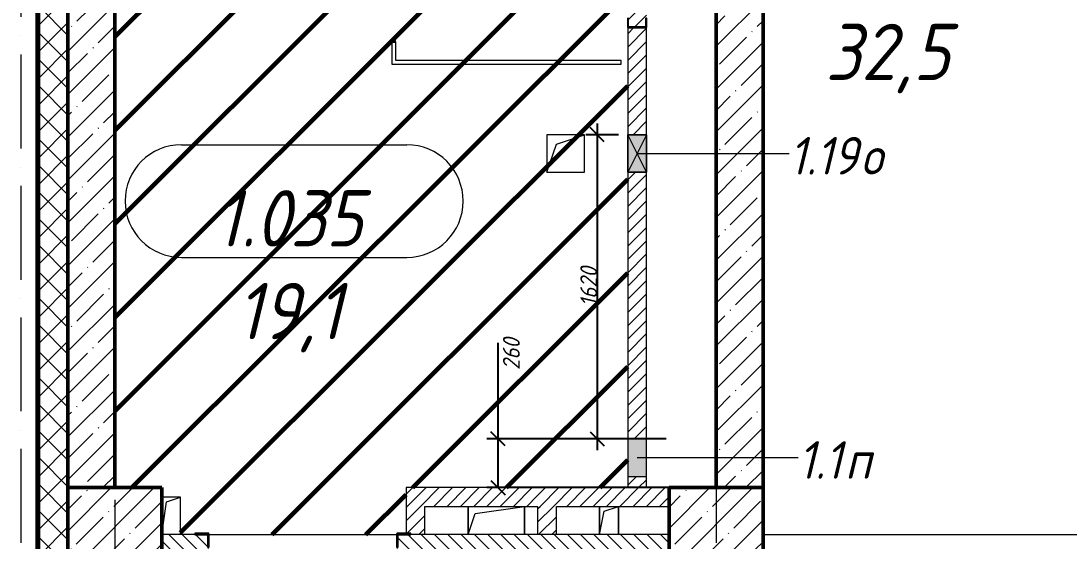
# Model space of a CAD drawing. Header units: millimetres. Extents: x -606178 to 312196, y -19338 to 632709.
# Drawn here: x -362831 to -357252, y 507191 to 509961 of the extents above; entities that cross this region are included whole.
import ezdxf

# ---------------------------------------------------------------- set-up
doc = ezdxf.new("R2010")
doc.units = ezdxf.units.MM
doc.linetypes.add('50_200_ШТРИХ_1Т_ш5_п1_п1_', pattern=[700, 500, -100, 0, -100])
for name, color, linetype, lineweight in [('6.4.1) Окр пт с инж. ПТ2.16', 3, 'Continuous', 60), ('A-____-____-DIMS', 7, 'Continuous', 9), ('A-DETL-GENF-OTLN', 7, 'Continuous', 9), ('A-DOOR-OPNG-MCUT', 7, 'Continuous', 35), ('A-FLOR-____-OTLN', 7, 'Continuous', 9), ('A-GENM-____-MCUT', 7, 'Continuous', 25), ('A-GENM-____-OTLN', 7, 'Continuous', 9), ('A-GENM-____-OTLN-1', 7, 'Continuous', 25), ('A-GLAZ-____-IDEN', 7, 'Continuous', 9), ('A-GLAZ-____-OTLN', 7, 'Continuous', 9), ('A-WALL-____-MCUT', 7, 'Continuous', 13), ('A-WALL-____-MCUT-1', 7, 'Continuous', 9), ('A-WALL-____-MCUT-2', 7, 'Continuous', 50), ('A-WALL-____-OTLN', 7, 'Continuous', 9), ('A-WALL-____-PATT-1', 7, 'Continuous', 9), ('A-WALL-FNSH-MCUT-1', 7, 'Continuous', 9), ('S-COLS-____-MCUT', 7, 'Continuous', 50), ('S-COLS-____-OTLN', 7, 'Continuous', 9), ('S-GRID-____-OTLN-1', 7, '50_200_ШТРИХ_1Т_ш5_п1_п1_', 9)]:
    doc.layers.add(name, color=color, linetype=linetype, lineweight=lineweight)
doc.layers.add('A-AREA-IDEN-1', color=7, linetype='Continuous', lineweight=9, true_color=0x000000)
doc.layers.add('A-DOOR-____-OTLN-1', color=7, linetype='Continuous', lineweight=9, true_color=0xffffff)
doc.styles.add('ISOCPEUR_I', font='isocpeui.ttf', dxfattribs={"width": 0.9, "height": 2.5})
doc.styles.add('ISOCPEUR_I_11', font='isocpeui.ttf', dxfattribs={"width": 0.9, "height": 200})
doc.styles.add('ISOCPEUR_I_7', font='isocpeui.ttf', dxfattribs={"width": 0.9, "height": 90})
doc.dimstyles.new('ISO-1_8_0_9К_СРЕДНИЙ_Кладочные_1', dxfattribs={"dimscale": 304.8, "dimtxt": 89.638306, "dimasz": 0.246063, "dimexe": 0.19685, "dimexo": 0, "dimgap": 0, "dimtad": 1, "dimdec": 3, "dimrnd": 0.001, "dimdsep": 46, "dimtxsty": 'ISOCPEUR_I_7', "dimblk1": 'OBLIQUE', "dimblk2": 'OBLIQUE', "dimsah": 1, "dimcen": 0.09, "dimdle": 0.19685, "dimazin": 0, "dimtfac": 1, "dimtdec": 4, "dimtix": 1, "dimtmove": 0, "dimatfit": 3, "dimfxl": 1, "dimtvp": 1, "dimtolj": 1, "dimtzin": 0, "dimarcsym": 2})
doc.dimstyles.new('ISO-1_8_0_9К_СРЕДНИЙ_Кладочные_2', dxfattribs={"dimscale": 304.8, "dimtxt": 89.638306, "dimasz": 0.246063, "dimexe": 0.19685, "dimexo": 0, "dimgap": 0, "dimtad": 1, "dimdec": 3, "dimrnd": 0.001, "dimdsep": 46, "dimtxsty": 'ISOCPEUR_I_7', "dimblk1": 'OBLIQUE', "dimblk2": 'OBLIQUE', "dimsah": 1, "dimcen": 0.09, "dimdle": 0.19685, "dimazin": 0, "dimtfac": 1, "dimtdec": 4, "dimtix": 1, "dimtmove": 1, "dimatfit": 3, "dimfxl": 1, "dimtvp": 1, "dimtolj": 1, "dimtzin": 0, "dimarcsym": 2})
pattern_1 = [(45, (-425830.77, 451794.26), (-35.35534, 35.35534), [])]
pattern_2 = [(45, (-425830.77, 451794.26), (-114.04925, 114.04925), []), (45, (-425716.72, 451794.26), (-114.04925, 114.04925), [201.612, -40.322, 3.353, -36.97])]

# ---------------------------------------------------------------- blocks, each defined once
blk = doc.blocks.new('BSC_Колонна _Прямоугольная - 500х500-V24-АР1_План отверстий 1 этажа в осях 1-64_Ю-ЯЯ')
at = {"layer": 'S-COLS-____-OTLN'}
h = blk.add_hatch(dxfattribs=at)
h.set_pattern_fill('FP_30', color=256, style=0, pattern_type=2)
h.set_pattern_definition([(45, (-63500, -55431.04), (-114.04925, 114.04925), []), (45, (-63385.95, -55431.04), (-114.04925, 114.04925), [201.613, -40.323, 3.353, -36.97])])
h.paths.add_polyline_path([(-250, -250), (250, -250), (250, 250), (-250, 250), (-250, 178.3)], flags=0)
at = {"layer": 'S-COLS-____-MCUT'}
for p, q in [((250, 250), (-250, 250)), ((-250, 250), (-250, -250)), ((250, -250), (250, 250)), ((-250, -250), (250, -250))]:
    blk.add_line(p, q, dxfattribs=at)
blk = doc.blocks.new('BSC_Колонна _Прямоугольная - 500х500-V65-АР1_План отверстий 1 этажа в осях 1-64_Ю-ЯЯ')
at = {"layer": 'S-COLS-____-OTLN'}
h = blk.add_hatch(dxfattribs=at)
h.set_pattern_fill('FP_73', color=256, style=0, pattern_type=2)
h.set_pattern_definition([(45, (-66700, -55431.04), (-114.04925, 114.04925), []), (45, (-66585.95, -55431.04), (-114.04925, 114.04925), [201.613, -40.323, 3.353, -36.97])])
h.paths.add_polyline_path([(-250, -250), (250, -250), (250, 250), (-250, 250), (-250, 178.3)], flags=0)
at = {"layer": 'S-COLS-____-MCUT'}
for p, q in [((250, 250), (-250, 250)), ((-250, 250), (-250, -250)), ((250, -250), (250, 250)), ((-250, -250), (250, -250))]:
    blk.add_line(p, q, dxfattribs=at)
blk = doc.blocks.new('DOR_ДУ_распашная__1Ст_Прямоугольная_ШЕР - Вн_650х2100h_Кабинки С_у-18405741-АР1_План отверстий 1 этажа в осях 1-64_Ю-ЯЯ')
at = {"layer": 'A-DOOR-OPNG-MCUT'}
for p, q in [((-325, -10), (-325, 10)), ((325, 10), (325, -10))]:
    blk.add_line(p, q, dxfattribs=at)
blk = doc.blocks.new('Фахверк_СКБ_Уголок - 250_2700-27497298-АР1_План отверстий 1 этажа в осях 1-64_Ю-ЯЯ')
at = {"layer": 'A-GENM-____-MCUT'}
for p, q in [((200, 181), (125, 181)), ((125, 181), (125, 106)), ((131, 106), (131, 175)), ((131, 175), (200, 175)), ((200, 175), (200, 181)), ((125, 106), (131, 106)), ((131, -6), (125, -6)), ((125, -6), (125, -81)), ((131, -75), (131, -6)), ((125, -81), (200, -81)), ((200, -75), (131, -75)), ((200, -81), (200, -75))]:
    blk.add_line(p, q, dxfattribs=at)
blk = doc.blocks.new('154_Фахверк_СКБ_Швеллер - Тип_100_4010-27789772-АР1_План отверстий 1 этажа в осях 1-64_Ю-ЯЯ')
at = {"layer": 'A-GENM-____-MCUT'}
for p, q in [((175, 50), (125, 50)), ((125, 50), (125, -50)), ((128, 47), (175, 47)), ((128, -47), (128, 47)), ((175, 47), (175, 50)), ((125, -50), (175, -50)), ((175, -47), (128, -47)), ((175, -50), (175, -47))]:
    blk.add_line(p, q, dxfattribs=at)
blk = doc.blocks.new('AR_Отверстие Ниша - Лючок-32402704-АР1_План отверстий 1 этажа в осях 1-64_Ю-ЯЯ')
at = {"layer": 'A-GLAZ-____-OTLN'}
blk.add_hatch(color=256, dxfattribs=at).paths.add_polyline_path([(100, -50), (100, 50), (-100, 50), (-100, -50)], flags=0)
for p, q in [((100, 50), (-100, 50)), ((-100, 50), (-100, -50)), ((100, -50), (100, 50)), ((-100, -50), (100, -50))]:
    blk.add_line(p, q, dxfattribs=at)
blk = doc.blocks.new('AR_Отверстие прямоугольное _в стене_ - AR_Отверстие прямоугольное _в стене__ВК-32401327-АР1_План отверстий 1 этажа в осях 1-64_Ю-ЯЯ')
at = {"layer": 'A-GLAZ-____-OTLN'}
blk.add_hatch(color=256, dxfattribs=at).paths.add_polyline_path([(100, 50), (-100, 50), (-100, -50), (100, -50)], flags=0)
at = {"layer": 'A-DETL-GENF-OTLN'}
for p, q in [((-100, -50), (-100, 50)), ((-100, 50), (100, 50)), ((100, 50), (-100, -50)), ((-100, 50), (100, -50)), ((100, 50), (-100, 50)), ((-100, 50), (-100, -50)), ((100, 50), (100, -50)), ((100, -50), (100, 50)), ((100, -50), (-100, -50)), ((-100, -50), (100, -50))]:
    blk.add_line(p, q, dxfattribs=at)
blk = doc.blocks.new('AR_Отверстие прямоугольное _в плите_ - AR_Отверстие прямоугольное _в плите_-30459597-АР1_План отверстий 1 этажа в осях 1-64_Ю-ЯЯ')
at = {"layer": 'A-GENM-____-OTLN'}
for p, q in [((100, 100), (-100, 100)), ((-100, 100), (-100, -100)), ((-50, 50), (100, 100)), ((100, -100), (100, 100)), ((-100, -100), (-50, 50)), ((-100, -100), (100, -100))]:
    blk.add_line(p, q, dxfattribs=at)
blk = doc.blocks.new('AR_Отверстие прямоугольное _в плите_ - AR_Отверстие прямоугольное _в плите_-30459920-АР1_План отверстий 1 этажа в осях 1-64_Ю-ЯЯ')
at = {"layer": 'A-GENM-____-OTLN'}
for p, q in [((-50, 75), (-50, -75)), ((-25, 50), (50, 75)), ((50, -75), (50, 75)), ((-50, -75), (-25, 50))]:
    blk.add_line(p, q, dxfattribs=at)
blk = doc.blocks.new('AR_Отверстие прямоугольное _в плите_ - AR_Отверстие прямоугольное _в плите_-V202-АР1_План отверстий 1 этажа в осях 1-64_Ю-ЯЯ')
at = {"layer": 'A-GENM-____-OTLN'}
for p, q in [((-150, 75), (-150, -75)), ((-112.5, 37.5), (150, 75)), ((150, -75), (150, 75)), ((-150, -75), (-112.5, 37.5))]:
    blk.add_line(p, q, dxfattribs=at)
blk = doc.blocks.new('AR_Отверстие прямоугольное _в плите_ - AR_Отверстие прямоугольное _в плите_-30511940-АР1_План отверстий 1 этажа в осях 1-64_Ю-ЯЯ')
at = {"layer": 'A-GENM-____-OTLN'}
for p, q in [((50, 100), (-50, 100)), ((-50, -100), (-25, 75)), ((-25, 75), (50, 100)), ((50, -100), (50, 100))]:
    blk.add_line(p, q, dxfattribs=at)
blk = doc.blocks.new('_Oblique')
at = {"color": 0, "linetype": 'ByBlock', "lineweight": -2}
blk.add_line((-0.5, -0.5), (0.5, 0.5), dxfattribs=at)
blk = doc.blocks.new('*D4415')
at = {"layer": 'A-____-____-DIMS', "color": 0, "lineweight": -2, "transparency": 16777216}
for p, q in [((-359763.3, 509415.3), (-359763.3, 507675.3)), ((-359650.8, 509355.3), (-359823.3, 509355.3)), ((-359395.8, 507735.3), (-359823.3, 507735.3))]:
    blk.add_line(p, q, dxfattribs=at)
at = {"layer": 'Defpoints', "color": 0, "transparency": 16777216}
for p in [(-359650.8, 509355.3), (-359763.3, 507735.3), (-359395.8, 507735.3)]:
    blk.add_point(p, dxfattribs=at)
at = {"layer": 'A-____-____-DIMS', "color": 0, "lineweight": -2, "transparency": 16777216, "xscale": 75, "yscale": 75, "zscale": 75}
for p, rotation in [((-359763.3, 509355.3), 90), ((-359763.3, 507735.3), 270)]:
    blk.add_blockref('_Oblique', p, dxfattribs=dict(at, rotation=rotation))
at = {"layer": 'A-____-____-DIMS', "color": 0, "transparency": 16777216, "insert": (-359808.3, 508545.3), "char_height": 90, "width": 504.733, "attachment_point": 5, "rotation": 90, "style": 'ISOCPEUR_I_7'}
blk.add_mtext('\\A1;1620', dxfattribs=at)
blk = doc.blocks.new('*D4416')
at = {"layer": 'A-____-____-DIMS', "color": 0, "lineweight": -2, "transparency": 16777216}
for p, q in [((-360291.4, 507735.3), (-360291.4, 508247)), ((-360291.4, 507475.3), (-360291.4, 507795.3)), ((-359395.8, 507735.3), (-360351.4, 507735.3)), ((-359380.8, 507475.3), (-360351.4, 507475.3))]:
    blk.add_line(p, q, dxfattribs=at)
at = {"layer": 'Defpoints', "color": 0, "transparency": 16777216}
for p in [(-359395.8, 507735.3), (-360291.4, 507475.3), (-359380.8, 507475.3)]:
    blk.add_point(p, dxfattribs=at)
at = {"layer": 'A-____-____-DIMS', "color": 0, "lineweight": -2, "transparency": 16777216, "xscale": 75, "yscale": 75, "zscale": 75}
for p, rotation in [((-360291.4, 507735.3), 90), ((-360291.4, 507475.3), 270)]:
    blk.add_blockref('_Oblique', p, dxfattribs=dict(at, rotation=rotation))
at = {"layer": 'A-____-____-DIMS', "color": 0, "transparency": 16777216, "insert": (-360265.3, 508102.2), "char_height": 90, "width": 409.578, "attachment_point": 1, "rotation": 90, "line_spacing_factor": 1.149209, "style": 'ISOCPEUR_I_7'}
blk.add_mtext('\\A1;260', dxfattribs=at)
blk = doc.blocks.new('AAR_СКБ_Марка_помещения_1_5 ммп - Номер _ Площадь-27962135-АИ_План этажа_Стены_1')
at = {"layer": 'A-AREA-IDEN-1'}
for p, q in [((-2.987, 3), (3.013, 3)), ((-2.987, 0), (3.013, 0))]:
    blk.add_line(p, q, dxfattribs=at)
for centre, start, end in [((-2.987, 1.5), 90, 270), ((3.013, 1.5), 270, 90)]:
    blk.add_arc(centre, 1.5, start, end, dxfattribs=at)

msp = doc.modelspace()

# ---------------------------------------------------------------- hatches: boundary and pattern name
at = {"layer": '6.4.1) Окр пт с инж. ПТ2.16'}
h = msp.add_hatch(dxfattribs=at)
h.set_pattern_fill('ANSI31', color=256, scale=111)
h.paths.add_polyline_path([(-359600.7712, 514360.3011), (-359600.7712, 514660.3011), (-359600.7712, 514775.3011), (-360255.7712, 514775.3011), (-360255.7712, 514769.3011), (-360330.7712, 514769.3011), (-360330.7712, 514775.3011), (-360510.7712, 514775.3011), (-360760.7712, 514775.3011), (-361480.7712, 514775.3011), (-361480.7712, 514769.3011), (-361555.7712, 514769.3011), (-361880.7712, 514773.0154), (-361880.7712, 514275.3011), (-361880.7712, 514075.3011), (-361880.7712, 513625.3011), (-361880.7712, 513275.3011), (-362330.7712, 513275.3011), (-362330.7712, 507475.3011), (-362080.7712, 507475.3011), (-362080.7712, 507425.3011), (-361980.7712, 507425.3011), (-361980.7712, 507225.3011), (-361905.7712, 507225.3011), (-361905.7712, 507231.3011), (-361830.7712, 507231.3011), (-361830.7712, 507225.3011), (-360830.7712, 507225.3011), (-360830.7712, 507231.3011), (-360780.7712, 507231.3011), (-360780.7712, 507475.3011), (-359600.7712, 507475.3011), (-359600.7712, 507535.3011), (-359600.7712, 507735.3011), (-359600.7712, 509155.3011), (-359600.7712, 509355.3011), (-359600.7712, 509925.3011), (-359600.7712, 509975.3011), (-359600.7712, 510815.3011), (-359600.7712, 511215.3011), (-359600.7712, 511645.3011), (-359600.7712, 512145.3011), (-359600.7712, 512375.3011), (-360500.7712, 512375.3011), (-360750.7712, 512375.3011), (-360880.7712, 512375.3011), (-360930.7712, 512375.3011), (-360930.7712, 512475.3011), (-360880.7712, 512475.3011), (-360750.7712, 512475.3011), (-360500.7712, 512475.3011), (-359600.7712, 512475.3011)])
at = {"layer": 'A-WALL-____-PATT-1'}
h = msp.add_hatch(dxfattribs=at)
h.set_pattern_fill('FP_13', color=256, style=0, pattern_type=2)
h.set_pattern_definition(pattern_2)
h.paths.add_polyline_path([(-359130.7712, 507475.3011), (-358880.7712, 507475.3011), (-358880.7712, 514975.3011), (-359130.7712, 514975.3011), (-359130.7712, 509018.1171)], flags=0)
h = msp.add_hatch(dxfattribs=at)
h.set_pattern_fill('FP_5', color=256, style=0, pattern_type=2)
h.set_pattern_definition(pattern_1)
h.paths.add_polyline_path([(-359600.7712, 507475.3011), (-359500.7712, 507475.3011), (-359500.7712, 507535.3011), (-359600.7712, 507535.3011)], flags=0)
h.paths.add_polyline_path([(-359500.7712, 507735.3011), (-359500.7712, 509155.3011), (-359600.7712, 509155.3011), (-359600.7712, 507735.3011), (-359506.0773, 507735.3011)], flags=0)
h.paths.add_polyline_path([(-359500.7712, 509355.3011), (-359500.7712, 509925.3011), (-359600.7712, 509925.3011), (-359600.7712, 509355.3011), (-359503.7712, 509355.3011)], flags=0)
h.paths.add_polyline_path([(-359597.7712, 509928.3011), (-359503.7712, 509928.3011), (-359503.7712, 509975.3011), (-359500.7712, 509975.3011), (-359500.7712, 510815.3011), (-359600.7712, 510815.3011), (-359600.7712, 509975.3011), (-359597.7712, 509975.3011)], flags=0)
h.paths.add_polyline_path([(-359577.0977, 511215.3011), (-359500.7712, 511215.3011), (-359500.7712, 511645.3011), (-359600.7712, 511645.3011), (-359600.7712, 511215.3011)], flags=0)
h.paths.add_polyline_path([(-359500.7712, 512145.3011), (-359500.7712, 514360.3011), (-359600.7712, 514360.3011), (-359600.7712, 512145.3011), (-359596.0773, 512145.3011)], flags=0)
h.paths.add_polyline_path([(-359500.7712, 514660.3011), (-359500.7712, 514775.3011), (-359600.7712, 514775.3011), (-359600.7712, 514660.3011), (-359505.5629, 514660.3011)], flags=0)
h = msp.add_hatch(dxfattribs=at)
h.set_pattern_fill('FP_13', color=256, style=0, pattern_type=2)
h.set_pattern_definition(pattern_2)
h.paths.add_polyline_path([(-362330.7712, 507475.3011), (-362330.7712, 514025.3011), (-362580.7712, 514025.3011), (-362580.7712, 507475.3011)], flags=0)
h.paths.add_polyline_path([(-362539.1045, 514275.3011), (-362330.7712, 514275.3011), (-362330.7712, 514475.3011), (-362580.7712, 514475.3011), (-362580.7712, 514275.3011)], flags=0)
h = msp.add_hatch(dxfattribs=at)
h.set_pattern_fill('FP_1', color=256, style=0, pattern_type=2)
h.set_pattern_definition([(45, (-425830.77, 451794.26), (-70.71068, 70.71068), []), (135, (-425830.77, 451794.26), (-70.71068, -70.71068), [])])
h.paths.add_polyline_path([(-362730.7712, 506975.3011), (-362580.7712, 506975.3011), (-362580.7712, 510825.3011), (-362730.7712, 510825.3011), (-362730.7712, 507403.632)], flags=0)
h = msp.add_hatch(dxfattribs=at)
h.set_pattern_fill('FP_5', color=256, style=0, pattern_type=2)
h.set_pattern_definition(pattern_1)
h.paths.add_polyline_path([(-360448.6552, 507375.3011), (-360080.7712, 507375.3011), (-360080.7712, 507475.3011), (-360780.7712, 507475.3011), (-360780.7712, 507375.3011), (-360680.7712, 507375.3011)], flags=0)
h = msp.add_hatch(dxfattribs=at)
h.set_pattern_fill('FP_5', color=256, style=0, pattern_type=2)
h.set_pattern_definition(pattern_1)
h.paths.add_polyline_path([(-360080.7712, 507375.3011), (-359380.7712, 507375.3011), (-359380.7712, 507475.3011), (-360080.7712, 507475.3011), (-360080.7712, 507403.632)], flags=0)
h = msp.add_hatch(dxfattribs=at)
h.set_pattern_fill('FP_5', color=256, style=0, pattern_type=2)
h.set_pattern_definition(pattern_1)
h.paths.add_polyline_path([(-360680.7712, 507225.3011), (-360680.7712, 507375.3011), (-360780.7712, 507375.3011), (-360780.7712, 507231.3011), (-360755.7712, 507231.3011), (-360755.7712, 507225.3011)], flags=0)
h = msp.add_hatch(dxfattribs=at)
h.set_pattern_fill('FP_5', color=256, style=0, pattern_type=2)
h.set_pattern_definition(pattern_1)
h.paths.add_polyline_path([(-359980.7712, 507225.3011), (-359980.7712, 507375.3011), (-360080.7712, 507375.3011), (-360080.7712, 507225.3011)], flags=0)
h = msp.add_hatch(dxfattribs=at)
h.set_pattern_fill('FP_6', color=256, style=0, pattern_type=2)
h.set_pattern_definition([(135, (-425830.77, 451794.26), (-35.35534, -35.35534), [])])
h.paths.add_polyline_path([(-359380.7712, 506975.3011), (-359380.7712, 507225.3011), (-360824.7712, 507225.3011), (-360824.7712, 507156.3011), (-360830.7712, 507156.3011), (-360830.7712, 507044.3011), (-360824.7712, 507044.3011), (-360824.7712, 506975.3011), (-360448.6552, 506975.3011)], flags=0)
h.paths.add_polyline_path([(-361836.7712, 506975.3011), (-361836.7712, 507044.3011), (-361830.7712, 507044.3011), (-361830.7712, 507156.3011), (-361836.7712, 507156.3011), (-361836.7712, 507225.3011), (-362080.7712, 507225.3011), (-362080.7712, 506975.3011), (-361905.7712, 506975.3011)], flags=0)

# ---------------------------------------------------------------- linework, layer by layer
at = {"layer": 'A-FLOR-____-OTLN'}
for p, q in [((-360450.7712, 507225.3011), (-360450.7712, 507375.3011)), ((-360150.7712, 507375.3011), (-360150.7712, 507225.3011)), ((-359750.7712, 507225.3011), (-359750.7712, 507375.3011)), ((-359650.7712, 507375.3011), (-359650.7712, 507225.3011))]:
    msp.add_line(p, q, dxfattribs=at)
at = {"layer": 'A-GLAZ-____-IDEN'}
for p, q in [((-359550.7712, 509255.3011), (-358741.65, 509255.3753)), ((-359550.7712, 507635.3011), (-358693.95, 507635.3011))]:
    msp.add_line(p, q, dxfattribs=at)
at = {"layer": 'A-WALL-____-MCUT'}
for p, q in [((-361905.7712, 507225.3011), (-362080.7712, 507225.3011)), ((-359380.7712, 507225.3011), (-360755.7712, 507225.3011))]:
    msp.add_line(p, q, dxfattribs=at)
at = {"layer": 'A-WALL-____-MCUT-1'}
for p, q in [((-362742.7712, 506975.3011), (-362742.7712, 510825.3011)), ((-362736.7712, 506975.3011), (-362736.7712, 510825.3011))]:
    msp.add_line(p, q, dxfattribs=at)
at = {"layer": 'A-WALL-____-MCUT-2'}
for p, q in [((-359130.7712, 514975.3011), (-359130.7712, 507475.3011)), ((-358880.7712, 507475.3011), (-358880.7712, 514725.3011)), ((-362580.7712, 514025.3011), (-362580.7712, 507475.3011)), ((-362330.7712, 507475.3011), (-362330.7712, 514025.3011))]:
    msp.add_line(p, q, dxfattribs=at)
at = {"layer": 'A-WALL-____-OTLN'}
for p, q in [((-361830.7712, 507225.3011), (-360830.7712, 507225.3011)), ((-358880.7712, 507225.3011), (-356780.7712, 507225.3011))]:
    msp.add_line(p, q, dxfattribs=at)
at = {"layer": 'A-WALL-FNSH-MCUT-1'}
for p, q in [((-362750.7712, 510825.3011), (-362750.7712, 506975.3011)), ((-362730.7712, 506975.3011), (-362730.7712, 510825.3011)), ((-359600.7712, 509925.3011), (-359600.7712, 509355.3011)), ((-359500.7712, 509355.3011), (-359500.7712, 509925.3011)), ((-360855.7712, 509850.3011), (-360855.7712, 509730.3011)), ((-360835.7712, 509750.3011), (-360835.7712, 509850.3011)), ((-359635.7712, 509750.3011), (-360835.7712, 509750.3011)), ((-359635.7712, 509730.3011), (-359635.7712, 509750.3011)), ((-360855.7712, 509730.3011), (-359635.7712, 509730.3011)), ((-359600.7712, 509155.3011), (-359600.7712, 507735.3011)), ((-359500.7712, 507735.3011), (-359500.7712, 509155.3011)), ((-359600.7712, 507535.3011), (-359600.7712, 507475.3011)), ((-359500.7712, 507475.3011), (-359500.7712, 507535.3011)), ((-359600.7712, 507475.3011), (-360780.7712, 507475.3011)), ((-360780.7712, 507475.3011), (-360780.7712, 507231.3011)), ((-359380.7712, 507475.3011), (-359500.7712, 507475.3011)), ((-360680.7712, 507375.3011), (-360080.7712, 507375.3011)), ((-360680.7712, 507225.3011), (-360680.7712, 507375.3011)), ((-360080.7712, 507375.3011), (-360080.7712, 507225.3011)), ((-359980.7712, 507375.3011), (-359380.7712, 507375.3011)), ((-359980.7712, 507225.3011), (-359980.7712, 507375.3011))]:
    msp.add_line(p, q, dxfattribs=at)
at = {"layer": 'S-GRID-____-OTLN-1'}
for p, q in [((-362830.7712, 542687.1106), (-362830.7712, 504685.847)), ((-359130.7712, 542687.1106), (-359130.7712, 504685.847)), ((-362330.7712, 542415.4959), (-362330.7712, 504852.8552))]:
    msp.add_line(p, q, dxfattribs=at)

# ---------------------------------------------------------------- block references
at = {"layer": 'A-AREA-IDEN-1', "xscale": 199.9999999999999, "yscale": 199.9999999999999, "zscale": 199.9999999999999}
msp.add_blockref('AAR_СКБ_Марка_помещения_1_5 ммп - Номер _ Площадь-27962135-АИ_План этажа_Стены_1', (-361379.3423, 508701.5285), dxfattribs=at)
at = {"layer": 'A-DOOR-____-OTLN-1', "rotation": 270}
msp.add_blockref('DOR_ДУ_распашная__1Ст_Прямоугольная_ШЕР - Вн_650х2100h_Кабинки С_у-18405741-АР1_План отверстий 1 этажа в осях 1-64_Ю-ЯЯ', (-360845.7712, 510175.3011), dxfattribs=at)
at = {"layer": 'A-GENM-____-OTLN'}
for name, p in [('AR_Отверстие прямоугольное _в плите_ - AR_Отверстие прямоугольное _в плите_-30459597-АР1_План отверстий 1 этажа в осях 1-64_Ю-ЯЯ', (-359930.7712, 509255.0943)), ('AR_Отверстие прямоугольное _в плите_ - AR_Отверстие прямоугольное _в плите_-30511940-АР1_План отверстий 1 этажа в осях 1-64_Ю-ЯЯ', (-362030.7712, 507325.3011)), ('AR_Отверстие прямоугольное _в плите_ - AR_Отверстие прямоугольное _в плите_-V202-АР1_План отверстий 1 этажа в осях 1-64_Ю-ЯЯ', (-360300.7712, 507300.3011)), ('AR_Отверстие прямоугольное _в плите_ - AR_Отверстие прямоугольное _в плите_-30459920-АР1_План отверстий 1 этажа в осях 1-64_Ю-ЯЯ', (-359700.7712, 507300.3011))]:
    msp.add_blockref(name, p, dxfattribs=at)
at = {"layer": 'A-GENM-____-OTLN-1'}
for name, p, rotation in [('154_Фахверк_СКБ_Швеллер - Тип_100_4010-27789772-АР1_План отверстий 1 этажа в осях 1-64_Ю-ЯЯ', (-359550.7712, 509800.3011), 90.00000000000007), ('Фахверк_СКБ_Уголок - 250_2700-27497298-АР1_План отверстий 1 этажа в осях 1-64_Ю-ЯЯ', (-361705.7712, 507150.3011), 180)]:
    msp.add_blockref(name, p, dxfattribs=dict(at, rotation=rotation))
msp.add_blockref('Фахверк_СКБ_Уголок - 250_2700-27497298-АР1_План отверстий 1 этажа в осях 1-64_Ю-ЯЯ', (-360955.7712, 507050.3011), dxfattribs=at)
at = {"layer": 'A-GLAZ-____-OTLN', "rotation": 270.0000000000001}
for name, p in [('AR_Отверстие прямоугольное _в стене_ - AR_Отверстие прямоугольное _в стене__ВК-32401327-АР1_План отверстий 1 этажа в осях 1-64_Ю-ЯЯ', (-359550.7712, 509255.3011)), ('AR_Отверстие Ниша - Лючок-32402704-АР1_План отверстий 1 этажа в осях 1-64_Ю-ЯЯ', (-359550.7712, 507635.3011))]:
    msp.add_blockref(name, p, dxfattribs=at)
at = {"layer": 'S-COLS-____-OTLN'}
for name, p in [('BSC_Колонна _Прямоугольная - 500х500-V24-АР1_План отверстий 1 этажа в осях 1-64_Ю-ЯЯ', (-362330.7712, 507225.3011)), ('BSC_Колонна _Прямоугольная - 500х500-V65-АР1_План отверстий 1 этажа в осях 1-64_Ю-ЯЯ', (-359130.7712, 507225.3011))]:
    msp.add_blockref(name, p, dxfattribs=at)

# ---------------------------------------------------------------- texts
at = {"layer": 'A-AREA-IDEN-1', "char_height": 300, "attachment_point": 8, "line_spacing_factor": 1.139951, "style": 'ISOCPEUR_I'}
for s, insert, width in [('\\pxqc,t8.46667,16.93333,25.4,33.86667,42.33333,50.8,59.26667,67.73333,76.2,84.66667,93.13333,101.6,110.06667,118.53333,127,135.46667,143.93333,152.4,160.86667,169.33333,177.8,186.26667,194.73333,203.2,211.66667,220.13333,228.6,237.06667,245.53333,254,262.46667,270.93333;{32,5}', (-358217.2755, 509575.7876), 754), ('\\pxqc,t8.46667,16.93333,25.4,33.86667,42.33333,50.8,59.26667,67.73333,76.2,84.66667,93.13333,101.6,110.06667,118.53333,127,135.46667,143.93333,152.4,160.86667,169.33333,177.8,186.26667,194.73333,203.2,211.66667,220.13333,228.6,237.06667,245.53333,254,262.46667,270.93333;{1.035}', (-361404.7714, 508759.8583), 900), ('\\pxqc,t8.46667,16.93333,25.4,33.86667,42.33333,50.8,59.26667,67.73333,76.2,84.66667,93.13333,101.6,110.06667,118.53333,127,135.46667,143.93333,152.4,160.86667,169.33333,177.8,186.26667,194.73333,203.2,211.66667,220.13333,228.6,237.06667,245.53333,254,262.46667,270.93333;{19,1}', (-361403.7714, 508195.9104), 648)]:
    msp.add_mtext(s, dxfattribs=dict(at, insert=insert, width=width))
at = {"layer": 'A-GLAZ-____-IDEN', "char_height": 200, "attachment_point": 1, "style": 'ISOCPEUR_I_11'}
for s, insert, width in [('1.19', (-358741.65, 509342.9899), 461.772), ('\\fISOCPEUR|b0|i1|c204|p34|;\\W.9;о', (-358360.65, 509342.9899), 158.734125), ('1.1', (-358693.95, 507722.9157), 303.037875), ('\\fISOCPEUR|b0|i1|c204|p34|;\\W.9;п', (-358443.9188, 507722.9157), 158.734125)]:
    msp.add_mtext(s, dxfattribs=dict(at, insert=insert, width=width))

# ---------------------------------------------------------------- dimensions: what is measured, and where the dimension line sits
at = {"layer": 'A-____-____-DIMS'}
dim = msp.add_linear_dim(base=(-359763.2811, 507735.3011), p1=(-359650.7712, 509355.3011), p2=(-359395.7798, 507735.3011), angle=90, dimstyle='ISO-1_8_0_9К_СРЕДНИЙ_Кладочные_2', override={"dimpost": '<>', "dimfxl": 1639.945307}, dxfattribs=at)
dim.commit()
dim.dimension.update_dxf_attribs({"geometry": '*D4415', "text_midpoint": (-359808.2811, 508545.3011)})
dim = msp.add_linear_dim(base=(-360291.3566, 507475.3011), p1=(-359395.7798, 507735.3011), p2=(-359380.7712, 507475.3011), angle=90, dimstyle='ISO-1_8_0_9К_СРЕДНИЙ_Кладочные_1', override={"dimpost": '<>', "dimfxl": 260.432829}, dxfattribs=at)
dim.commit()
dim.dimension.update_dxf_attribs({"geometry": '*D4416', "text_midpoint": (-360205.3248, 508247.0045), "dimtype": 160, "text_rotation": 90})

doc.saveas('drawing.dxf')
